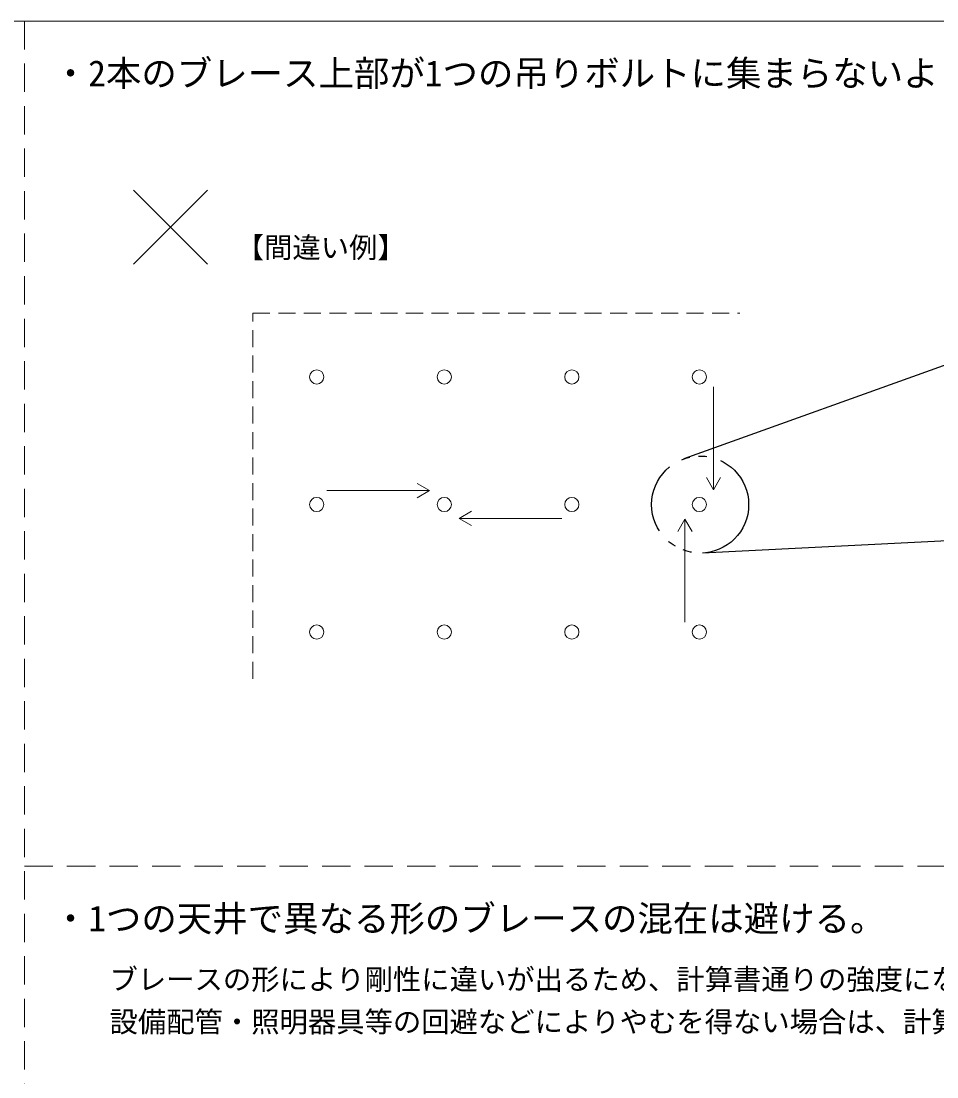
# Model space of a CAD drawing. Units: millimetres on the paper, with parts at other scales. Extents: x -195 to 195, y -140 to 138.
# Drawn here: x -64 to 0.6, y -57.9 to 16.6 of the extents above; entities that cross this region are included whole.
import ezdxf
from ezdxf.enums import TextEntityAlignment as Align

# ---------------------------------------------------------------- set-up
doc = ezdxf.new("R2010")
doc.units = ezdxf.units.MM
for name, pattern in [('DASHED1', [1.8, 1.2, -0.6]), ('DASHED2', [3, 2, -1]), ('DOUBLE_CHAIN1', [8.8, 5, -1, 0.6, -0.6, 0.6, -1])]:
    doc.linetypes.add(name, pattern=pattern)
for name, color, linetype, lineweight in [('5-7_-', 2, 'DOUBLE_CHAIN1', 25), ('A-1_吊り材', 7, 'Continuous', 18), ('A-4_ブレース・補強材', 4, 'Continuous', 9), ('A-6_文字', 7, 'Continuous', 18), ('A-D_パネル', 4, 'DASHED1', 9), ('F-3_野縁', 3, 'Continuous', 18)]:
    doc.layers.add(name, color=color, linetype=linetype, lineweight=lineweight)
doc.styles.add('ＭＳ ゴシック', font='')
doc.styles.get('ＭＳ ゴシック').set_extended_font_data('MS Gothic')

msp = doc.modelspace()

# ---------------------------------------------------------------- linework, layer by layer
at = {"layer": '5-7_-', "linetype": 'Continuous'}
for p, q in [((24.42, 0.725), (-17.233, -14.251)), ((28.305, -18.673), (-15.903, -20.891))]:
    msp.add_line(p, q, dxfattribs=at)
at = {"layer": '5-7_-'}
msp.add_circle((-16.075, -17.472), 3.423, dxfattribs=at)
at = {"layer": 'A-1_吊り材'}
for centre in [(-43.13, -8.467), (-34.13, -8.467), (-25.13, -8.467), (-16.13, -8.467), (-43.13, -17.467), (-34.13, -17.467), (-25.13, -17.467), (-16.13, -17.467), (-43.13, -26.467), (-34.13, -26.467), (-25.13, -26.467), (-16.13, -26.467)]:
    msp.add_circle(centre, 0.5, dxfattribs=at)
at = {"layer": 'A-4_ブレース・補強材'}
for p, q in [((-15.133, -16.422), (-15.633, -15.556)), ((-35.175, -16.485), (-36.041, -16.985)), ((-33.085, -18.448), (-32.219, -17.948)), ((-33.085, -18.448), (-32.219, -18.948)), ((-25.836, -18.448), (-33.085, -18.448)), ((-17.148, -18.511), (-17.648, -19.377))]:
    msp.add_line(p, q, dxfattribs=at)
for points in [[(-15.133, -9.173), (-15.133, -16.422), (-14.633, -15.556)], [(-42.424, -16.485), (-35.175, -16.485), (-36.041, -15.985)], [(-17.148, -25.76), (-17.148, -18.511), (-16.648, -19.377)]]:
    msp.add_lwpolyline(points, dxfattribs=at)
at = {"layer": 'A-6_文字'}
for p, q in [((-56.057, 4.715), (-50.845, -0.5)), ((-56.057, -0.5), (-50.845, 4.715))]:
    msp.add_line(p, q, dxfattribs=at)
at = {"layer": 'A-D_パネル'}
msp.add_lwpolyline([(-47.63, -29.759), (-47.63, -3.967), (-13.267, -3.967)], dxfattribs=at)
at = {"layer": 'F-3_野縁'}
msp.add_line((-191, 16.648), (191, 16.648), dxfattribs=at)
at = {"layer": 'F-3_野縁', "color": 7, "linetype": 'DASHED2'}
for p, q in [((-63.75, 16.648), (-63.75, -115.5)), ((-63.75, -43), (63.75, -43))]:
    msp.add_line(p, q, dxfattribs=at)

# ---------------------------------------------------------------- texts
at = {"layer": 'A-6_文字', "style": 'ＭＳ ゴシック'}
for s, height, p in [('・2本のブレース上部が1つの吊りボルトに集まらないようにする。', 1.833, (-61.75, 11.5)), ('【間違い例】', 1.466, (-48.845, -0.5)), ('・1つの天井で異なる形のブレースの混在は避ける。', 1.833, (-61.75, -48.148)), ('ブレースの形により剛性に違いが出るため、計算書通りの強度にならない可能性がある。', 1.466, (-57.75, -52.148)), ('設備配管・照明器具等の回避などによりやむを得ない場合は、計算書の結果をもって設計者判断とする。', 1.466, (-57.75, -55.148))]:
    msp.add_text(s, height=height, dxfattribs=at).set_placement(p, align=Align.BOTTOM_LEFT)

doc.saveas('drawing.dxf')
